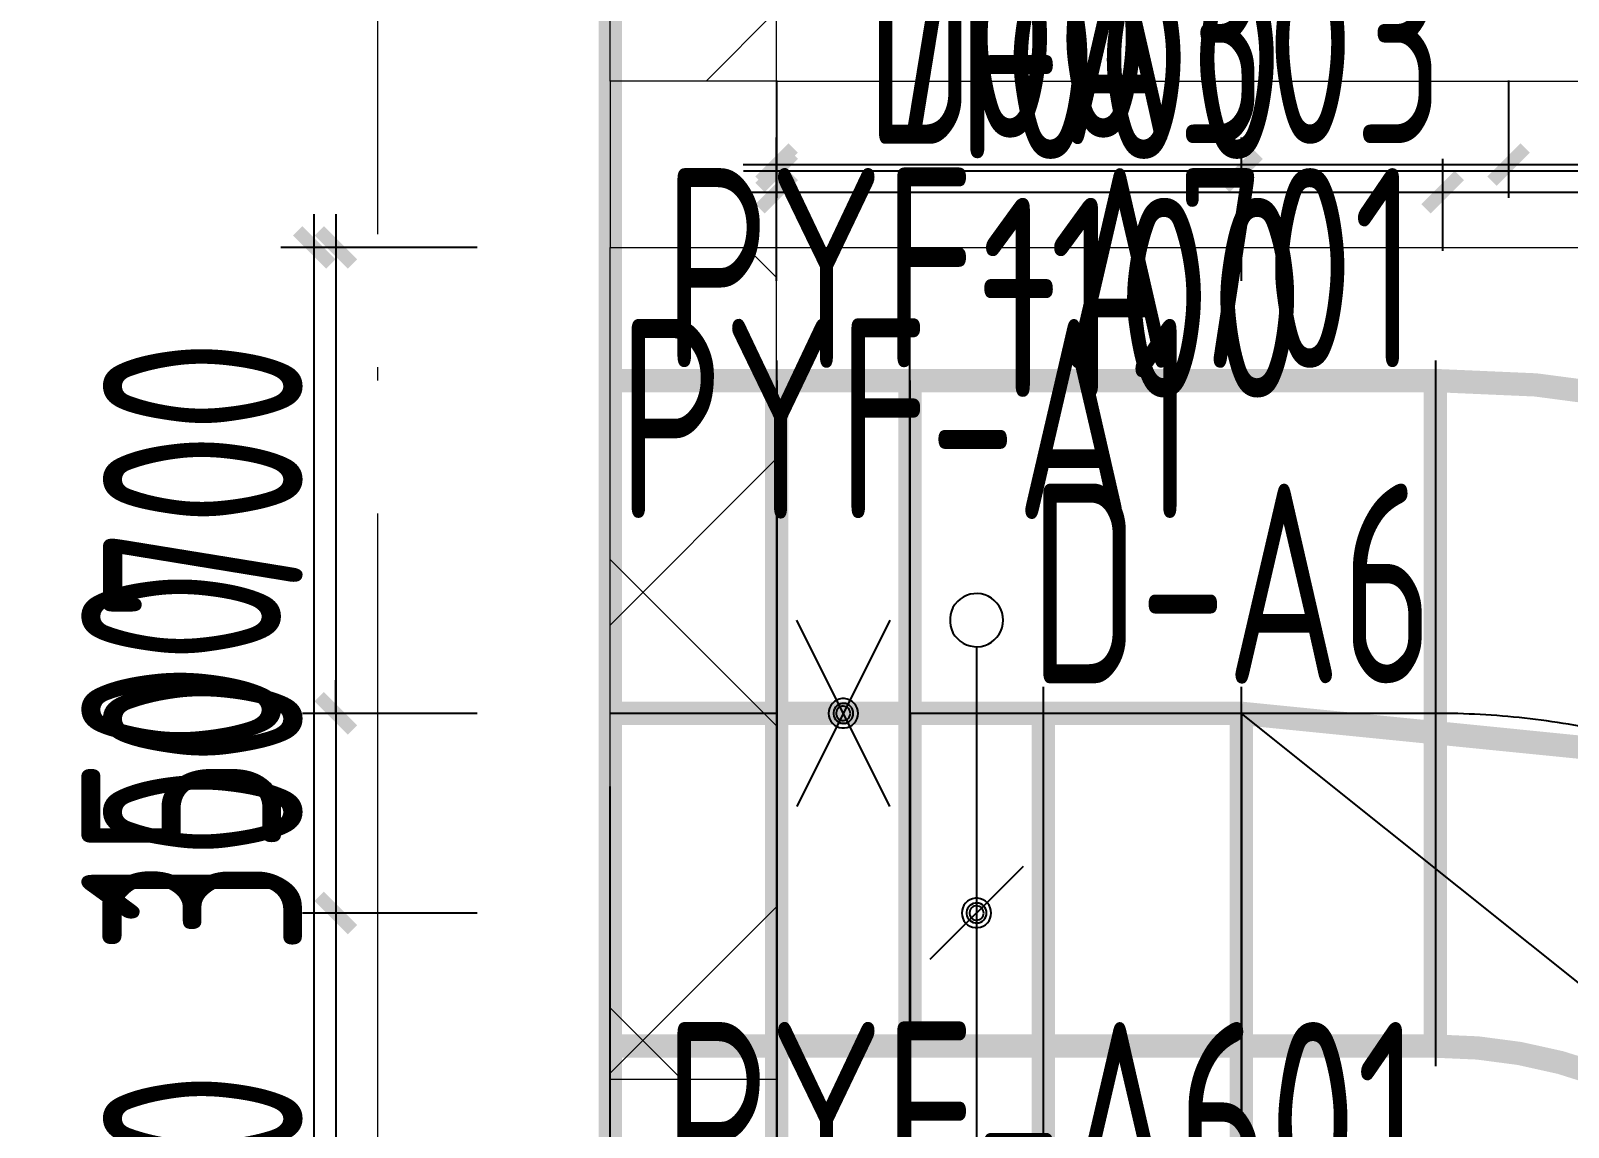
# Model space of a CAD drawing. Extents: x 4 to 13611208, y -605838 to 574722.
# Drawn here: x 13247877 to 13250187, y 196538 to 198185 of the extents above; entities that cross this region are included whole.
import ezdxf

# ---------------------------------------------------------------- set-up
doc = ezdxf.new("R2010")
doc.units = 0
doc.header["$LTSCALE"] = 1000
doc.header["$MEASUREMENT"] = 0
for name, pattern in [('CENTER2', [28.575, 19.05, -3.175, 3.175, -3.175]), ('DASH', [0.35, 0.25, -0.1]), ('DOTE', [2.42, 2, -0.2, 0.02, -0.2])]:
    doc.linetypes.add(name, pattern=pattern)
for name, color, linetype in [('DUCT-D-P标注', 7, 'Continuous'), ('DUCT-D-P法兰', 2, 'Continuous'), ('DUCT-D-P管', 6, 'Continuous'), ('DUCT-D-P管端线', 2, 'Continuous'), ('DUCT-D-P阀门', 7, 'Continuous'), ('DUCT-K-P标注', 7, 'Continuous'), ('DUCT-X-P标注', 7, 'Continuous'), ('DUCT-X-S标注', 7, 'Continuous'), ('DUCT-X-Y中心线', 5, 'CENTER2'), ('DUCT-X-Y法兰', 2, 'Continuous'), ('DUCT-X-Y管', 30, 'Continuous'), ('DUCT-X-Y管端线', 2, 'Continuous'), ('DUCT-X-Y阀门', 7, 'Continuous')]:
    doc.layers.add(name, color=color, linetype=linetype)
doc.layers.add('建筑底图', color=8, linetype='Continuous', lineweight=13)
doc.styles.add('67', font='gbenor.shx', dxfattribs={"width": 0.7, "bigfont": 'hztxt.shx'})
doc.styles.add('du', font='gbenor.shx', dxfattribs={"width": 0.8, "bigfont": 'hztxt.shx'})
doc.dimstyles.new('67', dxfattribs={"dimscale": 100, "dimtxt": 3, "dimasz": 0.5, "dimexe": 0.5, "dimexo": 2, "dimgap": 0.5, "dimtad": 2, "dimdec": 0, "dimrnd": 5, "dimzin": 0, "dimdsep": 46, "dimtxsty": 'du', "dimblk": 'ARCHTICK', "dimcen": 0, "dimdle": 0.5, "dimclrd": 256, "dimclre": 256, "dimclrt": 256, "dimazin": 0, "dimtfac": 1, "dimtdec": 0, "dimtix": 1, "dimtmove": 2, "dimatfit": 3, "dimfxl": 100, "dimtolj": 1, "dimtzin": 0, "dimlwd": -1, "dimlwe": -1, "dimarcsym": 0})
pattern_1 = [(45, (0, 0), (-336.759605, 336.759605), []), (135, (0, 0), (-336.759605, -336.759605), [])]

# ---------------------------------------------------------------- blocks, each defined once
blk = doc.blocks.new('_FZH')
blk.add_lwpolyline([(-0.5, -0.5), (0.5, -0.5), (0.5, 0.5), (-0.5, 0.5)], close=True)
blk = doc.blocks.new('_ArchTick')
at = {"color": 0, "linetype": 'ByBlock', "const_width": 0.4}
blk.add_lwpolyline([(-0.5, -0.5), (0.5, 0.5)], dxfattribs=at)
blk = doc.blocks.new('*D841')
at = {"layer": 'DUCT-X-P标注', "transparency": 16777216}
for p, q in [((13248997.4, 197854.5), (13248997.4, 197992.5)), ((13249998.3, 197854.5), (13249998.3, 197992.5)), ((13248947.4, 197942.5), (13250048.3, 197942.5))]:
    blk.add_line(p, q, dxfattribs=at)
at = {"layer": 'DUCT-X-P标注', "transparency": 16777216, "xscale": 50, "yscale": 50, "zscale": 50, "rotation": 180}
blk.add_blockref('_ArchTick', (13248997.4, 197942.5), dxfattribs=at)
at = {"layer": 'DUCT-X-P标注', "transparency": 16777216, "xscale": 50, "yscale": 50, "zscale": 50}
blk.add_blockref('_ArchTick', (13249998.3, 197942.5), dxfattribs=at)
at = {"layer": 'DUCT-X-P标注', "transparency": 16777216, "insert": (13249497.8, 198142.5), "char_height": 300, "attachment_point": 5, "style": 'du'}
blk.add_mtext('\\A1;1000', dxfattribs=at)
blk = doc.blocks.new('*D842')
at = {"layer": 'DUCT-X-P标注', "transparency": 16777216}
for p, q in [((13249998.3, 197854.5), (13249998.3, 197992.5)), ((13251766.8, 197854.5), (13251766.8, 197992.5)), ((13249948.3, 197942.5), (13251816.8, 197942.5))]:
    blk.add_line(p, q, dxfattribs=at)
at = {"layer": 'DUCT-X-P标注', "transparency": 16777216, "xscale": 50, "yscale": 50, "zscale": 50, "rotation": 180}
blk.add_blockref('_ArchTick', (13249998.3, 197942.5), dxfattribs=at)
at = {"layer": 'DUCT-X-P标注', "transparency": 16777216, "xscale": 50, "yscale": 50, "zscale": 50}
blk.add_blockref('_ArchTick', (13251766.8, 197942.5), dxfattribs=at)
at = {"layer": 'DUCT-X-P标注', "transparency": 16777216, "insert": (13250882.5, 198142.5), "char_height": 300, "attachment_point": 5, "style": 'du'}
blk.add_mtext('\\A1;1770', dxfattribs=at)
blk = doc.blocks.new('*D848')
at = {"layer": 'DUCT-X-P标注', "transparency": 16777216}
for p, q in [((13248335, 197909.5), (13248335, 197109.5)), ((13248547.4, 197859.5), (13248285, 197859.5)), ((13248547.4, 197159.5), (13248285, 197159.5))]:
    blk.add_line(p, q, dxfattribs=at)
at = {"layer": 'DUCT-X-P标注', "transparency": 16777216, "xscale": 50, "yscale": 50, "zscale": 50}
for p, rotation in [((13248335, 197859.5), 90), ((13248335, 197159.5), 270)]:
    blk.add_blockref('_ArchTick', p, dxfattribs=dict(at, rotation=rotation))
at = {"layer": 'DUCT-X-P标注', "transparency": 16777216, "insert": (13248135, 197509.5), "char_height": 300, "attachment_point": 5, "rotation": 90, "style": 'du'}
blk.add_mtext('\\A1;700', dxfattribs=at)
blk = doc.blocks.new('*D849')
at = {"layer": 'DUCT-X-P标注', "transparency": 16777216}
for p, q in [((13248335, 197159.5), (13248335, 197209.5)), ((13248547.4, 197159.5), (13248285, 197159.5)), ((13248335, 197159.5), (13248335, 196859.5)), ((13248547.4, 196859.5), (13248285, 196859.5)), ((13248335, 196859.5), (13248335, 196809.5))]:
    blk.add_line(p, q, dxfattribs=at)
at = {"layer": 'DUCT-X-P标注', "transparency": 16777216, "xscale": 50, "yscale": 50, "zscale": 50}
for p, rotation in [((13248335, 197159.5), 270), ((13248335, 196859.5), 90)]:
    blk.add_blockref('_ArchTick', p, dxfattribs=dict(at, rotation=rotation))
at = {"layer": 'DUCT-X-P标注', "transparency": 16777216, "insert": (13248135, 197009.5), "char_height": 300, "attachment_point": 5, "rotation": 90, "style": 'du'}
blk.add_mtext('\\A1;300', dxfattribs=at)
blk = doc.blocks.new('*D850')
at = {"layer": 'DUCT-X-P标注', "transparency": 16777216}
for p, q in [((13248335, 196909.5), (13248335, 195809.5)), ((13248547.4, 196859.5), (13248285, 196859.5)), ((13248547.4, 195859.5), (13248285, 195859.5))]:
    blk.add_line(p, q, dxfattribs=at)
at = {"layer": 'DUCT-X-P标注', "transparency": 16777216, "xscale": 50, "yscale": 50, "zscale": 50}
for p, rotation in [((13248335, 196859.5), 90), ((13248335, 195859.5), 270)]:
    blk.add_blockref('_ArchTick', p, dxfattribs=dict(at, rotation=rotation))
at = {"layer": 'DUCT-X-P标注', "transparency": 16777216, "insert": (13248135, 196359.5), "char_height": 300, "attachment_point": 5, "rotation": 90, "style": 'du'}
blk.add_mtext('\\A1;1000', dxfattribs=at)
blk = doc.blocks.new('*D886')
at = {"layer": 'DUCT-K-P标注', "transparency": 16777216}
for p, q in [((13248997.2, 198110.1), (13248997.2, 197934)), ((13250097.3, 198110.1), (13250097.3, 197934)), ((13248947.2, 197984), (13250147.3, 197984))]:
    blk.add_line(p, q, dxfattribs=at)
at = {"layer": 'DUCT-K-P标注', "transparency": 16777216, "xscale": 50, "yscale": 50, "zscale": 50, "rotation": 180}
blk.add_blockref('_ArchTick', (13248997.2, 197984), dxfattribs=at)
at = {"layer": 'DUCT-K-P标注', "transparency": 16777216, "xscale": 50, "yscale": 50, "zscale": 50}
blk.add_blockref('_ArchTick', (13250097.3, 197984), dxfattribs=at)
at = {"layer": 'DUCT-K-P标注', "transparency": 16777216, "insert": (13249547.2, 197784), "char_height": 300, "attachment_point": 5, "style": 'du'}
blk.add_mtext('\\A1;1100', dxfattribs=at)
blk = doc.blocks.new('*D887')
at = {"layer": 'DUCT-K-P标注', "transparency": 16777216}
for p, q in [((13250097.3, 198110.1), (13250097.3, 197934)), ((13251998.4, 198110.1), (13251998.4, 197934)), ((13250047.3, 197984), (13252048.4, 197984))]:
    blk.add_line(p, q, dxfattribs=at)
at = {"layer": 'DUCT-K-P标注', "transparency": 16777216, "xscale": 50, "yscale": 50, "zscale": 50, "rotation": 180}
blk.add_blockref('_ArchTick', (13250097.3, 197984), dxfattribs=at)
at = {"layer": 'DUCT-K-P标注', "transparency": 16777216, "xscale": 50, "yscale": 50, "zscale": 50}
blk.add_blockref('_ArchTick', (13251998.4, 197984), dxfattribs=at)
at = {"layer": 'DUCT-K-P标注', "transparency": 16777216, "insert": (13251047.8, 197784), "char_height": 300, "attachment_point": 5, "style": 'du'}
blk.add_mtext('\\A1;1900', dxfattribs=at)
blk = doc.blocks.new('*D932')
at = {"layer": 'DUCT-D-P标注', "transparency": 16777216}
for p, q in [((13248302.5, 196309.5), (13248302.5, 197909.5)), ((13248547.4, 197859.5), (13248252.5, 197859.5)), ((13248547.4, 196359.5), (13248252.5, 196359.5))]:
    blk.add_line(p, q, dxfattribs=at)
at = {"layer": 'DUCT-D-P标注', "transparency": 16777216, "xscale": 50, "yscale": 50, "zscale": 50}
for p, rotation in [((13248302.5, 197859.5), 90), ((13248302.5, 196359.5), 270)]:
    blk.add_blockref('_ArchTick', p, dxfattribs=dict(at, rotation=rotation))
at = {"layer": 'DUCT-D-P标注', "transparency": 16777216, "insert": (13248102.5, 197109.5), "char_height": 300, "attachment_point": 5, "rotation": 90, "style": 'du'}
blk.add_mtext('\\A1;1500', dxfattribs=at)
blk = doc.blocks.new('*D933')
at = {"layer": 'DUCT-D-P标注', "transparency": 16777216}
for p, q in [((13248997.4, 197809.5), (13248997.4, 198024.5)), ((13249696, 197809.5), (13249696, 198024.5)), ((13248947.4, 197974.5), (13249746, 197974.5))]:
    blk.add_line(p, q, dxfattribs=at)
at = {"layer": 'DUCT-D-P标注', "transparency": 16777216, "xscale": 50, "yscale": 50, "zscale": 50, "rotation": 180}
blk.add_blockref('_ArchTick', (13248997.4, 197974.5), dxfattribs=at)
at = {"layer": 'DUCT-D-P标注', "transparency": 16777216, "xscale": 50, "yscale": 50, "zscale": 50}
blk.add_blockref('_ArchTick', (13249696, 197974.5), dxfattribs=at)
at = {"layer": 'DUCT-D-P标注', "transparency": 16777216, "insert": (13249346.7, 198174.5), "char_height": 300, "attachment_point": 5, "style": 'du'}
blk.add_mtext('\\A1;700', dxfattribs=at)
blk = doc.blocks.new('*D934')
at = {"layer": 'DUCT-D-P标注', "transparency": 16777216}
for p, q in [((13249696, 197809.5), (13249696, 198024.5)), ((13251296.4, 197809.5), (13251296.4, 198024.5)), ((13249646, 197974.5), (13251346.4, 197974.5))]:
    blk.add_line(p, q, dxfattribs=at)
at = {"layer": 'DUCT-D-P标注', "transparency": 16777216, "xscale": 50, "yscale": 50, "zscale": 50, "rotation": 180}
blk.add_blockref('_ArchTick', (13249696, 197974.5), dxfattribs=at)
at = {"layer": 'DUCT-D-P标注', "transparency": 16777216, "xscale": 50, "yscale": 50, "zscale": 50}
blk.add_blockref('_ArchTick', (13251296.4, 197974.5), dxfattribs=at)
at = {"layer": 'DUCT-D-P标注', "transparency": 16777216, "insert": (13250496.2, 198174.5), "char_height": 300, "attachment_point": 5, "style": 'du'}
blk.add_mtext('\\A1;1600', dxfattribs=at)

msp = doc.modelspace()

# ---------------------------------------------------------------- hatches: boundary and pattern name
at = {"layer": '建筑底图'}
h = msp.add_hatch(dxfattribs=at)
h.set_pattern_fill('ANSI37', color=8, scale=300, style=0)
h.set_pattern_definition(pattern_1)
h.paths.add_polyline_path([(13248997.4, 198709.5), (13248747.4, 198709.5), (13248747.4, 198109.5), (13248997.4, 198109.5)])
h = msp.add_hatch(dxfattribs=at)
h.set_pattern_fill('ANSI37', color=8, scale=300, style=0)
h.set_pattern_definition(pattern_1)
h.paths.add_polyline_path([(13248997.4, 197859.5), (13248747.4, 197859.5), (13248747.4, 196609.5), (13248997.4, 196609.5)])

# ---------------------------------------------------------------- linework, layer by layer
at = {"layer": 'DUCT-D-P标注', "const_width": 35}
msp.add_lwpolyline([(13248747.4, 201709.5), (13243797.4, 201709.5), (13243797.4, 201609.5), (13237797.4, 201609.5), (13237797.4, 186509.5), (13244997.4, 186509.5), (13244997.4, 187934.5), (13248747.4, 187934.5), (13248747.4, 201709.5)], dxfattribs=at)
at = {"layer": 'DUCT-D-P法兰'}
for p, q in [((13248997.5, 197199.5), (13248997.5, 195519.5)), ((13249197.7, 197199.5), (13249197.7, 195519.5)), ((13249397.9, 197199.5), (13249397.9, 195519.5)), ((13249695.9, 195519.5), (13249695.9, 197199.5)), ((13248747.3, 195369.5), (13248747.3, 197049.5))]:
    msp.add_line(p, q, dxfattribs=at)
at = {"layer": 'DUCT-D-P管'}
msp.add_line((13250696, 196359.5), (13249696, 197159.5), dxfattribs=at)
at = {"layer": 'DUCT-D-P管', "const_width": 35}
for points in [[(13248997.4, 197159.5), (13248747.4, 197159.5)], [(13248747.4, 197159.5), (13248747.4, 195559.5)], [(13248997.4, 195559.5), (13248997.4, 197159.5)], [(13248997.6, 197159.5), (13249197.6, 197159.5)], [(13249197.8, 197159.5), (13249397.8, 197159.5)], [(13249695.8, 197159.5), (13249398, 197159.5)], [(13249398, 197159.5), (13249398, 195559.5)], [(13249695.8, 195559.5), (13249695.8, 197159.5)], [(13250696, 197059.5), (13249696, 197159.5)]]:
    msp.add_lwpolyline(points, dxfattribs=at)
at = {"layer": 'DUCT-D-P管端线'}
for p, q in [((13248997.6, 197159.5), (13248997.6, 195559.5)), ((13249197.6, 197159.5), (13249197.6, 195559.5)), ((13249197.8, 197159.5), (13249197.8, 195559.5)), ((13249397.8, 197159.5), (13249397.8, 195559.5)), ((13249696, 197159.5), (13249696, 195559.5))]:
    msp.add_line(p, q, dxfattribs=at)
at = {"layer": 'DUCT-D-P阀门'}
for p, q in [((13249288.1, 197338.3), (13249282.8, 197336.6)), ((13249293.6, 197339.3), (13249288.1, 197338.3)), ((13249299.2, 197339.5), (13249293.6, 197339.3)), ((13249304.7, 197338.9), (13249299.2, 197339.5)), ((13249310.1, 197337.6), (13249304.7, 197338.9)), ((13249315.3, 197335.5), (13249310.1, 197337.6)), ((13249262.4, 197318.3), (13249260.2, 197313.2)), ((13249265.4, 197323), (13249262.4, 197318.3)), ((13249269, 197327.3), (13249265.4, 197323)), ((13249273.1, 197331), (13249269, 197327.3)), ((13249277.8, 197334.2), (13249273.1, 197331)), ((13249282.8, 197336.6), (13249277.8, 197334.2)), ((13249320.1, 197332.7), (13249315.3, 197335.5)), ((13249324.5, 197329.2), (13249320.1, 197332.7)), ((13249328.4, 197325.2), (13249324.5, 197329.2)), ((13249331.7, 197320.7), (13249328.4, 197325.2)), ((13249334.3, 197315.8), (13249331.7, 197320.7)), ((13249336.2, 197310.5), (13249334.3, 197315.8)), ((13249258.6, 197307.8), (13249257.9, 197302.3)), ((13249257.9, 197302.3), (13249257.9, 197296.7)), ((13249257.9, 197296.7), (13249258.6, 197291.2)), ((13249260.2, 197313.2), (13249258.6, 197307.8)), ((13249258.6, 197291.2), (13249260.2, 197285.8)), ((13249337.4, 197305.1), (13249336.2, 197310.5)), ((13249336.2, 197288.5), (13249337.4, 197293.9)), ((13249337.8, 197299.5), (13249337.4, 197305.1)), ((13249337.4, 197293.9), (13249337.8, 197299.5)), ((13249260.2, 197285.8), (13249262.4, 197280.7)), ((13249262.4, 197280.7), (13249265.4, 197276)), ((13249265.4, 197276), (13249269, 197271.7)), ((13249269, 197271.7), (13249273.1, 197268)), ((13249273.1, 197268), (13249277.8, 197264.9)), ((13249320.1, 197266.4), (13249324.5, 197269.8)), ((13249324.5, 197269.8), (13249328.4, 197273.8)), ((13249328.4, 197273.8), (13249331.7, 197278.3)), ((13249331.7, 197278.3), (13249334.3, 197283.2)), ((13249334.3, 197283.2), (13249336.2, 197288.5)), ((13249277.8, 197264.9), (13249282.8, 197262.4)), ((13249282.8, 197262.4), (13249288.1, 197260.7)), ((13249288.1, 197260.7), (13249293.6, 197259.7)), ((13249293.6, 197259.7), (13249299.2, 197259.5)), ((13249297.8, 197259.5), (13249297.8, 197159.5)), ((13249299.2, 197259.5), (13249304.7, 197260.1)), ((13249304.7, 197260.1), (13249310.1, 197261.5)), ((13249310.1, 197261.5), (13249315.3, 197263.6)), ((13249315.3, 197263.6), (13249320.1, 197266.4)), ((13249297.8, 197159.5), (13249297.8, 196359.5)), ((13249367.8, 196929.5), (13249227.8, 196789.5)), ((13249284.4, 196877.2), (13249281.4, 196874.4)), ((13249287.9, 196879.3), (13249284.4, 196877.2)), ((13249291.7, 196880.8), (13249287.9, 196879.3)), ((13249295.7, 196881.6), (13249291.7, 196880.8)), ((13249299.8, 196881.6), (13249295.7, 196881.6)), ((13249303.8, 196880.8), (13249299.8, 196881.6)), ((13249307.6, 196879.3), (13249303.8, 196880.8)), ((13249311.1, 196877.2), (13249307.6, 196879.3)), ((13249314.1, 196874.4), (13249311.1, 196877.2)), ((13249276, 196863.6), (13249275.6, 196859.5)), ((13249275.6, 196859.5), (13249276, 196855.4)), ((13249277.1, 196867.5), (13249276, 196863.6)), ((13249276, 196855.4), (13249277.1, 196851.5)), ((13249278.9, 196871.2), (13249277.1, 196867.5)), ((13249281.4, 196874.4), (13249278.9, 196871.2)), ((13249283.4, 196863.7), (13249282.8, 196860.9)), ((13249282.8, 196860.9), (13249282.8, 196858.1)), ((13249282.8, 196858.1), (13249283.4, 196855.3)), ((13249284.4, 196866.4), (13249283.4, 196863.7)), ((13249283.4, 196855.3), (13249284.4, 196852.6)), ((13249286, 196868.8), (13249284.4, 196866.4)), ((13249284.4, 196852.6), (13249286, 196850.2)), ((13249287.9, 196870.9), (13249286, 196868.8)), ((13249287.5, 196862.5), (13249287.1, 196860.5)), ((13249287.1, 196860.5), (13249287.1, 196858.5)), ((13249287.1, 196858.5), (13249287.5, 196856.5)), ((13249288.2, 196864.4), (13249287.5, 196862.5)), ((13249287.5, 196856.5), (13249288.2, 196854.6)), ((13249290.3, 196872.5), (13249287.9, 196870.9)), ((13249289.3, 196866.1), (13249288.2, 196864.4)), ((13249288.2, 196854.6), (13249289.3, 196852.9)), ((13249290.7, 196867.6), (13249289.3, 196866.1)), ((13249289.3, 196852.9), (13249290.7, 196851.4)), ((13249292.9, 196873.7), (13249290.3, 196872.5)), ((13249292.4, 196868.8), (13249290.7, 196867.6)), ((13249294.3, 196869.7), (13249292.4, 196868.8)), ((13249295.6, 196874.4), (13249292.9, 196873.7)), ((13249296.2, 196870.1), (13249294.3, 196869.7)), ((13249298.5, 196874.5), (13249295.6, 196874.4)), ((13249298.3, 196870.2), (13249296.2, 196870.1)), ((13249297.8, 196859.5), (13249297.8, 195859.5)), ((13249300.3, 196869.9), (13249298.3, 196870.2)), ((13249301.3, 196874.1), (13249298.5, 196874.5)), ((13249302.2, 196869.3), (13249300.3, 196869.9)), ((13249304, 196873.2), (13249301.3, 196874.1)), ((13249304, 196868.3), (13249302.2, 196869.3)), ((13249306.5, 196871.7), (13249304, 196873.2)), ((13249305.5, 196866.9), (13249304, 196868.3)), ((13249304, 196850.8), (13249305.5, 196852.1)), ((13249306.8, 196865.3), (13249305.5, 196866.9)), ((13249305.5, 196852.1), (13249306.8, 196853.7)), ((13249308.6, 196869.9), (13249306.5, 196871.7)), ((13249307.7, 196863.5), (13249306.8, 196865.3)), ((13249306.8, 196853.7), (13249307.7, 196855.5)), ((13249308.3, 196861.5), (13249307.7, 196863.5)), ((13249307.7, 196855.5), (13249308.3, 196857.5)), ((13249308.5, 196859.5), (13249308.3, 196861.5)), ((13249308.3, 196857.5), (13249308.5, 196859.5)), ((13249310.4, 196867.6), (13249308.6, 196869.9)), ((13249311.7, 196865.1), (13249310.4, 196867.6)), ((13249310.4, 196851.4), (13249311.7, 196853.9)), ((13249312.5, 196862.4), (13249311.7, 196865.1)), ((13249311.7, 196853.9), (13249312.5, 196856.7)), ((13249312.8, 196859.5), (13249312.5, 196862.4)), ((13249312.5, 196856.7), (13249312.8, 196859.5)), ((13249316.6, 196871.2), (13249314.1, 196874.4)), ((13249318.4, 196867.5), (13249316.6, 196871.2)), ((13249319.5, 196863.6), (13249318.4, 196867.5)), ((13249318.4, 196851.5), (13249319.5, 196855.4)), ((13249319.9, 196859.5), (13249319.5, 196863.6)), ((13249319.5, 196855.4), (13249319.9, 196859.5)), ((13249277.1, 196851.5), (13249278.9, 196847.8)), ((13249278.9, 196847.8), (13249281.4, 196844.6)), ((13249281.4, 196844.6), (13249284.4, 196841.8)), ((13249284.4, 196841.8), (13249287.9, 196839.7)), ((13249286, 196850.2), (13249287.9, 196848.2)), ((13249287.9, 196848.2), (13249290.3, 196846.5)), ((13249287.9, 196839.7), (13249291.7, 196838.2)), ((13249290.3, 196846.5), (13249292.9, 196845.3)), ((13249290.7, 196851.4), (13249292.4, 196850.2)), ((13249291.7, 196838.2), (13249295.7, 196837.5)), ((13249292.4, 196850.2), (13249294.3, 196849.4)), ((13249292.9, 196845.3), (13249295.6, 196844.7)), ((13249294.3, 196849.4), (13249296.2, 196848.9)), ((13249295.6, 196844.7), (13249298.5, 196844.5)), ((13249295.7, 196837.5), (13249299.8, 196837.5)), ((13249296.2, 196848.9), (13249298.3, 196848.8)), ((13249298.3, 196848.8), (13249300.3, 196849.1)), ((13249298.5, 196844.5), (13249301.3, 196844.9)), ((13249299.8, 196837.5), (13249303.8, 196838.2)), ((13249300.3, 196849.1), (13249302.2, 196849.8)), ((13249301.3, 196844.9), (13249304, 196845.9)), ((13249302.2, 196849.8), (13249304, 196850.8)), ((13249303.8, 196838.2), (13249307.6, 196839.7)), ((13249304, 196845.9), (13249306.5, 196847.3)), ((13249306.5, 196847.3), (13249308.6, 196849.2)), ((13249307.6, 196839.7), (13249311.1, 196841.8)), ((13249308.6, 196849.2), (13249310.4, 196851.4)), ((13249311.1, 196841.8), (13249314.1, 196844.6)), ((13249314.1, 196844.6), (13249316.6, 196847.8)), ((13249316.6, 196847.8), (13249318.4, 196851.5))]:
    msp.add_line(p, q, dxfattribs=at)
at = {"layer": 'DUCT-K-P标注', "const_width": 35}
msp.add_lwpolyline([(13248747.4, 201709.5), (13243797.4, 201709.5), (13243797.4, 201609.5), (13237797.4, 201609.5), (13237797.4, 186509.5), (13244997.4, 186509.5), (13244997.4, 187934.5), (13248747.4, 187934.5), (13248747.4, 201709.5)], dxfattribs=at)
at = {"layer": 'DUCT-X-P标注', "const_width": 20}
msp.add_lwpolyline([(13248747.4, 201709.5), (13243797.4, 201709.5), (13243797.4, 201609.5), (13237797.4, 201609.5), (13237797.4, 186509.5), (13244997.4, 186509.5), (13244997.4, 187934.5), (13248747.4, 187934.5), (13248747.4, 201709.5)], dxfattribs=at)
at = {"layer": 'DUCT-X-Y中心线'}
for p, q in [((13248997.4, 197159.5), (13248747.4, 197159.5)), ((13249987.4, 197159.5), (13249197.8, 197159.5)), ((13249987.6, 197159.5), (13249987.7, 197159.5))]:
    msp.add_line(p, q, dxfattribs=at)
msp.add_arc((13249987.7, 195934.4), 1225.1, 65, 90, dxfattribs=at)
at = {"layer": 'DUCT-X-Y法兰'}
for p, q in [((13248997.5, 196629.5), (13248997.5, 197689.5)), ((13249197.7, 196629.5), (13249197.7, 197689.5)), ((13249987.5, 197689.5), (13249987.5, 196629.5))]:
    msp.add_line(p, q, dxfattribs=at)
at = {"layer": 'DUCT-X-Y法兰', "color": 18, "true_color": 0x000000}
for p in [(13248997.4, 197159.5, 3450), (13248997.6, 197159.5, 3450), (13249197.6, 197159.5, 3450), (13249197.8, 197159.5, 3450), (13249987.4, 197159.5, 3450), (13249987.6, 197159.5, 3450)]:
    msp.add_point(p, dxfattribs=at)
at = {"layer": 'DUCT-X-Y管', "const_width": 35}
for points in [[(13248997.4, 197659.5), (13248747.4, 197659.5)], [(13248747.4, 197659.5), (13248747.4, 196659.5)], [(13248997.4, 196659.5), (13248997.4, 197659.5)], [(13248997.6, 197659.5), (13249197.6, 197659.5)], [(13249987.4, 197659.5), (13249197.8, 197659.5)], [(13249197.8, 197659.5), (13249197.8, 196659.5)], [(13249987.4, 196659.5), (13249987.4, 197659.5)], [(13249987.6, 197659.5), (13249987.7, 197659.5)], [(13248747.4, 196659.5), (13248997.4, 196659.5)], [(13249197.6, 196659.5), (13248997.6, 196659.5)], [(13249197.8, 196659.5), (13249987.4, 196659.5)], [(13249987.7, 196659.5), (13249987.6, 196659.5)]]:
    msp.add_lwpolyline(points, dxfattribs=at)
at = {"layer": 'DUCT-X-Y管', "extrusion": (0, 0, -1), "const_width": 35}
for points in [[(-13249987.7, 197659.5, 0.109518), (-13250716.7, 197497.9)], [(-13249987.7, 196659.5, 0.109518), (-13250294.1, 196591.6)]]:
    msp.add_lwpolyline(points, format="xyb", dxfattribs=at)
at = {"layer": 'DUCT-X-Y管', "color": 18, "true_color": 0x000000}
msp.add_point((13249987.6, 197159.5, 3450), dxfattribs=at)
at = {"layer": 'DUCT-X-Y管端线'}
for p, q in [((13248997.6, 197659.5), (13248997.6, 196659.5)), ((13249197.6, 197659.5), (13249197.6, 196659.5)), ((13249987.6, 197659.5), (13249987.6, 196659.5))]:
    msp.add_line(p, q, dxfattribs=at)
at = {"layer": 'DUCT-X-Y阀门'}
for p, q in [((13249167.6, 197019.6), (13249027.5, 197299.5)), ((13249167.6, 197299.5), (13249027.6, 197019.5)), ((13249084.2, 197177.2), (13249081.2, 197174.4)), ((13249087.7, 197179.4), (13249084.2, 197177.2)), ((13249091.5, 197180.8), (13249087.7, 197179.4)), ((13249095.5, 197181.6), (13249091.5, 197180.8)), ((13249099.6, 197181.6), (13249095.5, 197181.6)), ((13249103.6, 197180.8), (13249099.6, 197181.6)), ((13249107.4, 197179.4), (13249103.6, 197180.8)), ((13249110.9, 197177.2), (13249107.4, 197179.4)), ((13249113.9, 197174.4), (13249110.9, 197177.2)), ((13249075.8, 197163.6), (13249075.4, 197159.5)), ((13249075.4, 197159.5), (13249075.8, 197155.4)), ((13249076.9, 197167.5), (13249075.8, 197163.6)), ((13249075.8, 197155.4), (13249076.9, 197151.5)), ((13249078.7, 197171.2), (13249076.9, 197167.5)), ((13249081.2, 197174.4), (13249078.7, 197171.2)), ((13249083.2, 197163.7), (13249082.6, 197160.9)), ((13249082.6, 197160.9), (13249082.6, 197158.1)), ((13249082.6, 197158.1), (13249083.2, 197155.3)), ((13249084.2, 197166.4), (13249083.2, 197163.7)), ((13249083.2, 197155.3), (13249084.2, 197152.6)), ((13249085.8, 197168.8), (13249084.2, 197166.4)), ((13249084.2, 197152.6), (13249085.8, 197150.2)), ((13249087.7, 197170.9), (13249085.8, 197168.8)), ((13249087.3, 197162.5), (13249086.9, 197160.5)), ((13249086.9, 197160.5), (13249086.9, 197158.5)), ((13249086.9, 197158.5), (13249087.3, 197156.5)), ((13249088, 197164.4), (13249087.3, 197162.5)), ((13249087.3, 197156.5), (13249088, 197154.6)), ((13249090.1, 197172.5), (13249087.7, 197170.9)), ((13249089.1, 197166.1), (13249088, 197164.4)), ((13249088, 197154.6), (13249089.1, 197152.9)), ((13249090.5, 197167.6), (13249089.1, 197166.1)), ((13249089.1, 197152.9), (13249090.5, 197151.4)), ((13249092.7, 197173.7), (13249090.1, 197172.5)), ((13249092.2, 197168.8), (13249090.5, 197167.6)), ((13249094.1, 197169.7), (13249092.2, 197168.8)), ((13249095.4, 197174.4), (13249092.7, 197173.7)), ((13249096, 197170.1), (13249094.1, 197169.7)), ((13249098.3, 197174.5), (13249095.4, 197174.4)), ((13249098.1, 197170.2), (13249096, 197170.1)), ((13249100.1, 197169.9), (13249098.1, 197170.2)), ((13249101.1, 197174.1), (13249098.3, 197174.5)), ((13249102, 197169.3), (13249100.1, 197169.9)), ((13249103.8, 197173.2), (13249101.1, 197174.1)), ((13249103.8, 197168.3), (13249102, 197169.3)), ((13249106.3, 197171.7), (13249103.8, 197173.2)), ((13249105.3, 197166.9), (13249103.8, 197168.3)), ((13249106.6, 197165.3), (13249105.3, 197166.9)), ((13249105.3, 197152.1), (13249106.6, 197153.7)), ((13249108.4, 197169.9), (13249106.3, 197171.7)), ((13249107.5, 197163.5), (13249106.6, 197165.3)), ((13249106.6, 197153.7), (13249107.5, 197155.5)), ((13249108.1, 197161.5), (13249107.5, 197163.5)), ((13249107.5, 197155.5), (13249108.1, 197157.5)), ((13249108.3, 197159.5), (13249108.1, 197161.5)), ((13249108.1, 197157.5), (13249108.3, 197159.5)), ((13249110.2, 197167.6), (13249108.4, 197169.9)), ((13249111.5, 197165.1), (13249110.2, 197167.6)), ((13249110.2, 197151.4), (13249111.5, 197153.9)), ((13249112.3, 197162.4), (13249111.5, 197165.1)), ((13249111.5, 197153.9), (13249112.3, 197156.7)), ((13249112.6, 197159.5), (13249112.3, 197162.4)), ((13249112.3, 197156.7), (13249112.6, 197159.5)), ((13249116.4, 197171.2), (13249113.9, 197174.4)), ((13249118.2, 197167.5), (13249116.4, 197171.2)), ((13249119.3, 197163.6), (13249118.2, 197167.5)), ((13249118.2, 197151.5), (13249119.3, 197155.4)), ((13249119.7, 197159.5), (13249119.3, 197163.6)), ((13249119.3, 197155.4), (13249119.7, 197159.5)), ((13249076.9, 197151.5), (13249078.7, 197147.8)), ((13249078.7, 197147.8), (13249081.2, 197144.6)), ((13249081.2, 197144.6), (13249084.2, 197141.8)), ((13249084.2, 197141.8), (13249087.7, 197139.7)), ((13249085.8, 197150.2), (13249087.7, 197148.2)), ((13249087.7, 197148.2), (13249090.1, 197146.5)), ((13249087.7, 197139.7), (13249091.5, 197138.2)), ((13249090.1, 197146.5), (13249092.7, 197145.3)), ((13249090.5, 197151.4), (13249092.2, 197150.2)), ((13249091.5, 197138.2), (13249095.5, 197137.5)), ((13249092.2, 197150.2), (13249094.1, 197149.4)), ((13249092.7, 197145.3), (13249095.4, 197144.7)), ((13249094.1, 197149.4), (13249096, 197148.9)), ((13249095.4, 197144.7), (13249098.3, 197144.5)), ((13249095.5, 197137.5), (13249099.6, 197137.5)), ((13249096, 197148.9), (13249098.1, 197148.8)), ((13249098.1, 197148.8), (13249100.1, 197149.1)), ((13249098.3, 197144.5), (13249101.1, 197144.9)), ((13249099.6, 197137.5), (13249103.6, 197138.2)), ((13249100.1, 197149.1), (13249102, 197149.8)), ((13249101.1, 197144.9), (13249103.8, 197145.9)), ((13249102, 197149.8), (13249103.8, 197150.8)), ((13249103.6, 197138.2), (13249107.4, 197139.7)), ((13249103.8, 197150.8), (13249105.3, 197152.1)), ((13249103.8, 197145.9), (13249106.3, 197147.3)), ((13249106.3, 197147.3), (13249108.4, 197149.2)), ((13249107.4, 197139.7), (13249110.9, 197141.8)), ((13249108.4, 197149.2), (13249110.2, 197151.4)), ((13249110.9, 197141.8), (13249113.9, 197144.6)), ((13249113.9, 197144.6), (13249116.4, 197147.8)), ((13249116.4, 197147.8), (13249118.2, 197151.5))]:
    msp.add_line(p, q, dxfattribs=at)
at = {"layer": '建筑底图', "color": 8, "linetype": 'DOTE'}
msp.add_line((13248397.4, 209559.5), (13248397.4, 180083), dxfattribs=at)
at = {"layer": '建筑底图', "color": 8}
for p, q in [((13248747.4, 198109.5), (13248747.4, 198709.5)), ((13248997.4, 198109.5), (13248997.4, 198709.5)), ((13248997.4, 198109.5), (13251772.4, 198109.5)), ((13248747.4, 196609.5), (13248747.4, 197859.5)), ((13248997.4, 196609.5), (13248997.4, 197859.5)), ((13248997.4, 197859.5), (13251772.4, 197859.5))]:
    msp.add_line(p, q, dxfattribs=at)
at = {"layer": '建筑底图', "color": 8, "linetype": 'DASH'}
msp.add_lwpolyline([(13237997.4, 201909.5), (13237547.4, 201909.5), (13237547.4, 186259.5), (13245247.4, 186259.5), (13245247.4, 187684.5), (13248997.4, 187684.5), (13248997.4, 201959.5), (13243547.4, 201959.5), (13243547.4, 201909.5), (13237547.4, 201909.5)], close=True, dxfattribs=at)

# ---------------------------------------------------------------- block references
at = {"layer": '建筑底图', "color": 8, "xscale": 250, "yscale": 250, "zscale": 250}
for p in [(13248872.4, 197984.5), (13248872.4, 196484.5)]:
    msp.add_blockref('_FZH', p, dxfattribs=at)

# ---------------------------------------------------------------- texts
at = {"layer": 'DUCT-D-P标注', "style": '67', "width": 0.75}
for s, p in [('PYF-A1', (13248758.9, 197452.1)), ('D-A6', (13249377.4, 197204.7, 8600))]:
    msp.add_text(s, height=300, dxfattribs=at).set_placement(p)
at = {"layer": 'DUCT-K-P标注', "style": '67', "width": 0.75}
msp.add_text('D-A303', height=300, dxfattribs=at).set_placement((13249130.5, 198015.3, -4400))
at = {"layer": 'DUCT-X-S标注', "style": '67', "width": 0.75}
for s, p in [('PYF-A701', (13248827.8, 197678.7, -4400)), ('PYF-A601', (13248827.8, 196395.7, -950))]:
    msp.add_text(s, height=300, dxfattribs=at).set_placement(p)

# ---------------------------------------------------------------- dimensions: what is measured, and where the dimension line sits
at = {"layer": 'DUCT-D-P标注'}
for base, p1, p2, picture, middle in [((13249696, 197974.5, -4300), (13248997.4, 197609.5), (13249696, 197609.5, 4300), '*D933', (13249346.7, 198174.5, -4300)), ((13251296.4, 197974.5, -4300), (13249696, 197609.5, 4300), (13251296.4, 197609.5), '*D934', (13250496.2, 198174.5, -4300))]:
    dim = msp.add_linear_dim(base=base, p1=p1, p2=p2, dimstyle='67', dxfattribs=at)
    dim.commit()
    dim.dimension.update_dxf_attribs({"geometry": picture, "text_midpoint": middle})
dim = msp.add_linear_dim(base=(13248302.5, 197859.5), p1=(13248747.4, 196359.5), p2=(13248747.4, 197859.5), angle=90, dimstyle='67', dxfattribs=at)
dim.commit()
dim.dimension.update_dxf_attribs({"geometry": '*D932', "text_midpoint": (13248102.5, 197109.5)})
at = {"layer": 'DUCT-K-P标注'}
for base, p1, p2, picture, middle in [((13250097.3, 197984), (13248997.2, 198310.1, 4500), (13250097.3, 198310.1, 4500), '*D886', (13249547.2, 197784)), ((13251998.4, 197984), (13250097.3, 198310.1, 4500), (13251998.4, 198310.1, 4500), '*D887', (13251047.8, 197784))]:
    dim = msp.add_linear_dim(base=base, p1=p1, p2=p2, dimstyle='67', dxfattribs=at)
    dim.commit()
    dim.dimension.update_dxf_attribs({"geometry": picture, "text_midpoint": middle})
at = {"layer": 'DUCT-X-P标注'}
for base, p1, p2, picture, middle in [((13249998.3, 197942.5), (13248997.4, 197654.5, 3450), (13249998.3, 197654.5, 3450), '*D841', (13249497.8, 198142.5)), ((13251766.801, 197942.5074), (13249998.2839, 197654.5148, 3450), (13251766.801, 197654.5148, 3450), '*D842', (13250882.5425, 198142.5074))]:
    dim = msp.add_linear_dim(base=base, p1=p1, p2=p2, dimstyle='67', dxfattribs=at)
    dim.commit()
    dim.dimension.update_dxf_attribs({"geometry": picture, "text_midpoint": middle})
for base, p1, p2, picture, middle in [((13248335, 197159.5), (13248747.4, 197859.5), (13248747.4, 197159.5, 3450), '*D848', (13248135, 197509.5)), ((13248335, 196859.5), (13248747.4, 197159.5, 3450), (13248747.4, 196859.5), '*D849', (13248135, 197009.5)), ((13248335, 195859.5), (13248747.4, 196859.5), (13248747.4, 195859.5, 3450), '*D850', (13248135, 196359.5))]:
    dim = msp.add_linear_dim(base=base, p1=p1, p2=p2, angle=90, dimstyle='67', dxfattribs=at)
    dim.commit()
    dim.dimension.update_dxf_attribs({"geometry": picture, "text_midpoint": middle})

doc.saveas('drawing.dxf')
